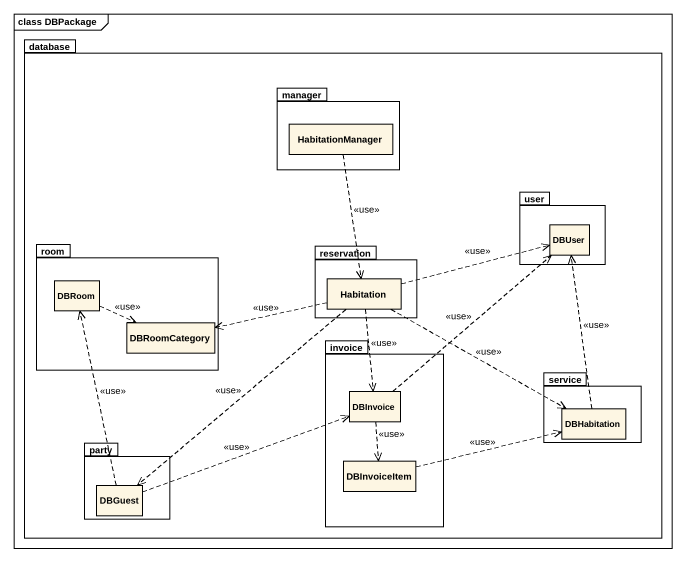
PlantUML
@startuml
mainframe class DBPackage
hide circle
hide empty members
package "database" as database_ {
  package manager {
    class HabitationManager
  }
  package user {
    class DBUser
  }
  package room {
    class DBRoom
    class DBRoomCategory
  }
  package reservation {
    class Habitation
  }
  package invoice {
    class DBInvoice
    class DBInvoiceItem
  }
  package service {
    class DBHabitation
  }
  package party {
    class DBGuest
  }
}
HabitationManager ..> Habitation : <<use>>
DBRoom .right.> DBRoomCategory : <<use>>
Habitation .right.> DBUser : <<use>>
Habitation .left.> DBRoomCategory : <<use>>
Habitation ..> DBInvoice : <<use>>
Habitation .right.> DBHabitation : <<use>>
Habitation ..> DBGuest : <<use>>
DBInvoice .up.> DBUser : <<use>>
DBInvoice ..> DBInvoiceItem : <<use>>
DBHabitation .up.> DBUser : <<use>>
DBGuest .up.> DBRoom : <<use>>
DBGuest .right.> DBInvoice : <<use>>
DBInvoiceItem .right.> DBHabitation : <<use>>
@enduml
